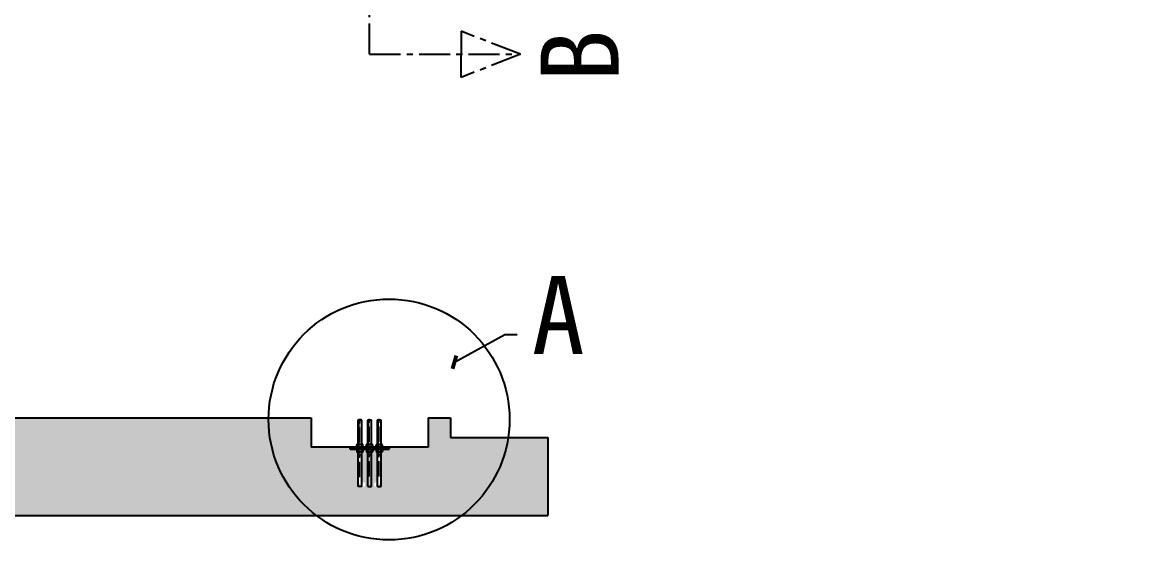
# Model space of a CAD drawing. Extents: x 1129386 to 1341523, y 309636 to 351636.
# Drawn here: x 1164463 to 1175808, y 328921 to 334236 of the extents above; entities that cross this region are included whole.
import ezdxf

# ---------------------------------------------------------------- set-up
doc = ezdxf.new("R2010")
doc.units = 0
doc.header["$LTSCALE"] = 1000
doc.header["$MEASUREMENT"] = 0
for name, pattern in [('ACANSTGB', [0.354331, 0.15748, -0.03937, 0.03937, -0.03937, 0.03937, -0.03937]), ('CENTER', [50.8, 31.75, -6.35, 6.35, -6.35]), ('DASHED', [4.8, 4, -0.8])]:
    doc.linetypes.add(name, pattern=pattern)
for name, color, linetype in [('3', 4, 'DASHED'), ('5', 2, 'Continuous'), ('DOTE', 1, 'Continuous')]:
    doc.layers.add(name, color=color, linetype=linetype)
doc.layers.add('AM_7', color=4, linetype='CENTER', lineweight=15)
doc.styles.get("Standard").update_dxf_attribs({"font": 'gbenor.shx', "bigfont": 'gbcbig.shx'})
doc.dimstyles.get("Standard").update_dxf_attribs({"dimscale": 100, "dimtxt": 3.5, "dimasz": 1, "dimexe": 2.5, "dimexo": 3, "dimgap": 1.5, "dimtad": 1, "dimdec": 0, "dimzin": 0, "dimdsep": 46, "dimtxsty": 'Standard', "dimblk": 'ARCHTICK', "dimcen": 0.09, "dimadec": 0, "dimazin": 0, "dimtfac": 1, "dimtdec": 0, "dimtix": 1, "dimtmove": 2, "dimatfit": 3, "dimldrblk": 'ARCHTICK', "dimfxl": 1, "dimtolj": 1, "dimtzin": 0, "dimarcsym": 0})

# ---------------------------------------------------------------- blocks, each defined once
blk = doc.blocks.new('_ArchTick')
at = {"color": 0, "linetype": 'ByBlock', "const_width": 0.4}
blk.add_lwpolyline([(-0.5, -0.5), (0.5, 0.5)], dxfattribs=at)

msp = doc.modelspace()

# ---------------------------------------------------------------- hatches: boundary and pattern name
h = msp.add_hatch()
h.set_pattern_fill('AR-CONC', color=2, scale=100)
h.set_pattern_definition([(50, (0, 0), (717.4375, -62.86833), [75, -825]), (355, (0, 0), (-138.98994, 751.97526), [60, -660]), (100.45, (60, -5), (578.55976, 689.3719), [64, -701]), (46.18, (0, 200), (1067.1365, -166.14964), [112.5, -1237.5]), (96.64, (89, 186), (934.5749, 974.60285), [96, -1052]), (351.18, (0, 200), (934.4312, 974.2434), [90, -990]), (21, (100, 150), (597.0058, -402.8065), [75, -825]), (326, (100, 150), (243.0015, 725.07604), [60, -660]), (71.45, (150, 116), (840.2339, 322.4469), [64, -701]), (37.5, (0, 0), (11.73922, 332.94923), [0, -652, 0, -670, 0, -663]), (7.5, (0, 0), (263.06954, 394.41171), [0, -382, 0, -637, 0, -252.5]), (-32.5, (-223, 0), (533.822436, -22.55487), [0, -250, 0, -780, 0, -1035]), (-42.5, (-323, 0), (583.18617, 100.10498), [0, -325, 0, -518, 0, -735])])
h.paths.add_polyline_path([(1146317.9, 329173), (1146317.9, 329973), (1147317.9, 329973), (1147317.9, 330173), (1147527.6, 330173), (1147527.6, 329873), (1147928.5, 329873), (1147995.6, 329873), (1148027.9, 329873), (1148059.6, 329873), (1148195.2, 329873), (1148208.1, 329873), (1148208.1, 329852.8), (1148195.2, 329852.8), (1148195.2, 329829.8, 0.1031427), (1148195.6, 329828, 0.2919612), (1148199.7, 329825.3, 0.1071), (1148202.6, 329825.3), (1148208.1, 329825.3), (1148224.2, 329825.3, 0.012), (1148226.7, 329825.3), (1148251.1, 329825.3, 0.1017341), (1148254.1, 329825.3), (1148254.7, 329825.3, 0.3771256), (1148259.2, 329829.3, 0.0320771), (1148259.2, 329829.8), (1148259.2, 329852.8), (1148208.1, 329852.8), (1148208.1, 329873), (1148259.2, 329873), (1148328, 329873), (1148727.2, 329873), (1148727.2, 330173), (1150927.1, 330173), (1150927.1, 329873), (1151328.1, 329873), (1151395.1, 329873), (1151459.1, 329873), (1151594.8, 329873), (1151607.6, 329873), (1151607.6, 329852.8), (1151594.8, 329852.8), (1151594.8, 329829.8, 0.1031427), (1151595.2, 329828, 0.2919612), (1151599.3, 329825.3, 0.1071), (1151602.1, 329825.3), (1151607.7, 329825.3), (1151623.8, 329825.3, 0.012), (1151626.2, 329825.3), (1151650.7, 329825.3, 0.1017341), (1151653.6, 329825.3), (1151654.2, 329825.3, 0.3771256), (1151658.8, 329829.3, 0.0320771), (1151658.8, 329829.8), (1151658.8, 329852.8), (1151607.6, 329852.8), (1151607.6, 329873), (1151658.8, 329873), (1151727.6, 329873), (1152126.8, 329873), (1152126.8, 330173), (1152212.9, 330173), (1152212.9, 329973), (1155952.9, 329973), (1155952.9, 330173), (1156427.1, 330173), (1156427.1, 329873), (1156828.1, 329873), (1156895.1, 329873), (1156959.1, 329873), (1157094.8, 329873), (1157107.6, 329873), (1157107.6, 329852.8), (1157094.8, 329852.8), (1157094.8, 329829.8, 0.1031427), (1157095.2, 329828, 0.2919612), (1157099.3, 329825.3, 0.1071), (1157102.1, 329825.3), (1157107.7, 329825.3), (1157123.8, 329825.3, 0.012), (1157126.2, 329825.3), (1157150.7, 329825.3, 0.1017341), (1157153.6, 329825.3), (1157154.2, 329825.3, 0.3771256), (1157158.8, 329829.3, 0.0320771), (1157158.8, 329829.8), (1157158.8, 329852.8), (1157107.6, 329852.8), (1157107.6, 329873), (1157158.8, 329873), (1157227.6, 329873), (1157626.8, 329873), (1157626.8, 330173), (1161927.1, 330173), (1161927.1, 329873), (1162328.1, 329873), (1162395.1, 329873), (1162459.1, 329873), (1162594.8, 329873), (1162607.6, 329873), (1162607.6, 329852.8), (1162594.8, 329852.8), (1162594.8, 329829.8, 0.1031427), (1162595.2, 329828, 0.2919612), (1162599.3, 329825.3, 0.1071), (1162602.1, 329825.3), (1162607.7, 329825.3), (1162623.8, 329825.3, 0.012), (1162626.2, 329825.3), (1162650.7, 329825.3, 0.1017341), (1162653.6, 329825.3), (1162654.2, 329825.3, 0.3771256), (1162658.8, 329829.3, 0.0320771), (1162658.8, 329829.8), (1162658.8, 329852.8), (1162607.6, 329852.8), (1162607.6, 329873), (1162658.8, 329873), (1162727.6, 329873), (1163126.8, 329873), (1163126.8, 330173), (1167335.9, 330173, 0.9089346), (1169100, 329973), (1169857.9, 329973), (1169857.9, 329173)])
h.paths.add_polyline_path([(1151395.1, 329852.8), (1151395.1, 329829.8, 0.1031427), (1151395.5, 329828, 0.2919612), (1151399.6, 329825.3, 0.1071), (1151402.5, 329825.3), (1151424.1, 329825.3, 0.012), (1151426.6, 329825.3), (1151451, 329825.3, 0.1017341), (1151454, 329825.3), (1151454.6, 329825.3, 0.3771256), (1151459.1, 329829.3, 0.0320771), (1151459.1, 329829.8), (1151459.1, 329852.8)], flags=16)
h.paths.add_polyline_path([(1156895.1, 329852.8), (1156895.1, 329829.8, 0.1031427), (1156895.5, 329828, 0.2919612), (1156899.6, 329825.3, 0.1071), (1156902.5, 329825.3), (1156924.1, 329825.3, 0.012), (1156926.6, 329825.3), (1156951, 329825.3, 0.1017341), (1156954, 329825.3), (1156954.6, 329825.3, 0.3771256), (1156959.1, 329829.3, 0.0320771), (1156959.1, 329829.8), (1156959.1, 329852.8)], flags=16)
h.paths.add_polyline_path([(1147995.6, 329852.8), (1147995.6, 329829.8, 0.1031427), (1147995.9, 329828, 0.2919612), (1148000, 329825.3, 0.1071), (1148002.9, 329825.3), (1148024.6, 329825.3, 0.012), (1148027, 329825.3), (1148051.4, 329825.3, 0.1017341), (1148054.4, 329825.3), (1148055, 329825.3, 0.3771256), (1148059.5, 329829.3, 0.0320771), (1148059.6, 329829.8), (1148059.6, 329852.8)], flags=16)
h.paths.add_polyline_path([(1162395.1, 329852.8), (1162395.1, 329829.8, 0.1031427), (1162395.5, 329828, 0.2919612), (1162399.6, 329825.3, 0.1071), (1162402.5, 329825.3), (1162424.1, 329825.3, 0.012), (1162426.6, 329825.3), (1162451, 329825.3, 0.1017341), (1162454, 329825.3), (1162454.6, 329825.3, 0.3771256), (1162459.1, 329829.3, 0.0320771), (1162459.1, 329829.8), (1162459.1, 329852.8)], flags=16)
h.paths.add_polyline_path([(1174807.6, 343950.3), (1175007.6, 343950.3), (1175007.6, 344950.3), (1175807.6, 344950.3), (1175807.6, 335805.3), (1175007.6, 335805.3), (1175007.6, 336805.3), (1174807.6, 336805.3), (1174807.6, 336977.4), (1175107.6, 336977.4), (1175107.6, 337416), (1175127.8, 337416), (1175127.8, 337445.4), (1175150.7, 337445.4, 0.1031427), (1175152.6, 337445.8, -0.0212112), (1175152.2, 337458.3), (1175127.8, 337458.3), (1175127.8, 337496.5), (1175152.1, 337496.5, -0.0411956), (1175151, 337496, 0.0003681), (1175150.8, 337495.9, 0.0078732), (1175151, 337496, -0.0986445), (1175155.3, 337476.8), (1175155.3, 337474.4, -0.0823416), (1175152.2, 337458.3, -0.0036207), (1175151.7, 337457.3, -0.2321651), (1175155.3, 337452.7), (1175155.3, 337450, -0.0058544), (1175155.3, 337449.9, -0.1911369), (1175152.6, 337445.8, -0.1031427), (1175150.7, 337445.4), (1175127.8, 337445.4), (1175127.8, 337458.3), (1175152.1, 337445.5, 0.0212112), (1175152.6, 337445.8, 0.2919612), (1175155.3, 337449.9, 0.1071), (1175155.3, 337452.7), (1175155.3, 337458.3), (1175183.1, 337458.3), (1175439.9, 337458.3, 0.4142136), (1175512.4, 337530.8), (1175473.6, 337530.3, -0.4142136), (1175439.9, 337496.5), (1175183.1, 337496.5), (1175155.3, 337496.5), (1175155.3, 337496.6), (1175155.3, 337501.2, 0.1017341), (1175155.3, 337504.2), (1175155.3, 337504.8, 0.3771256), (1175151.3, 337509.4, -0.2332247), (1175155.3, 337504.2), (1175155.3, 337501.2, -0.1971176), (1175152.2, 337496.6), (1175127.8, 337496.6), (1175127.8, 337509.4), (1175127.8, 337962.4), (1175127.8, 337962.5), (1175152.3, 337962.5, -0.0001903), (1175152.2, 337962.4), (1175107.6, 337949.6), (1175107.6, 337949.6), (1175107.6, 337962.4), (1175127.8, 337962.4), (1175127.8, 337509.4), (1175127.8, 337496.6), (1175107.6, 337496.6), (1175107.6, 337509.4), (1175107.6, 337949.6), (1175127.8, 337962.4), (1175152.2, 337962.4, -0.0034303), (1175152.1, 337949.7, 0.0212112), (1175152.6, 337950, 0.2919612), (1175155.3, 337954.1, -0.1911369), (1175152.6, 337950, -0.0212112), (1175152, 337961.8, 0.0034303), (1175152.2, 337962.4), (1175233.1, 337962.5), (1175439.9, 337962.5, -0.4142136), (1175473.6, 337928.7), (1175512.4, 337928.7, -0.0018605), (1175512.4, 337928.7), (1175512.4, 337928.7, 0.4120355), (1175439.9, 338000.7), (1175152.1, 338000.7, 0.5849754), (1175151.3, 338013.6, 0.0320771), (1175150.7, 338013.6), (1175127.8, 338032), (1175127.8, 338032), (1175107.6, 338013.6), (1175107.6, 338013.6), (1175107.6, 338481.6), (1174807.6, 338481.6), (1174807.6, 342332.4), (1175107.6, 342332.4), (1175107.6, 342800.4), (1175107.6, 342782), (1175127.8, 342782), (1175127.8, 342813.3), (1175152.1, 342813.3), (1175183.1, 342813.3), (1175439.9, 342813.3, 0.4120355), (1175512.4, 342885.3), (1175512.4, 342885.8, -0.0018605), (1175512.4, 342885.3), (1175473.6, 342885.3, -0.4142136), (1175439.9, 342851.5), (1175233.1, 342851.5), (1175152.2, 342851.6, 0.0034303), (1175152.1, 342864.3, -0.0212112), (1175152.6, 342864, -0.1911369), (1175155.3, 342859.9, 0.2919612), (1175152.6, 342864, 0.0212112), (1175152, 342852.2, -0.0034303), (1175152.2, 342851.6), (1175107.6, 342864.4), (1175107.6, 342864.4), (1175107.6, 343304.9), (1175107.6, 343317.7), (1175127.8, 343317.7), (1175127.8, 343304.9), (1175127.8, 342851.6), (1175107.6, 342851.6), (1175107.6, 342864.4), (1175127.8, 342851.6), (1175152.2, 342851.6, -0.0001903), (1175152.3, 342851.5), (1175127.8, 342851.5), (1175127.8, 342851.6), (1175127.8, 343304.9), (1175127.8, 343317.7), (1175152.2, 343317.7), (1175183.1, 343317.7), (1175183.1, 343317.7), (1175439.9, 343317.7, -0.4142136), (1175473.6, 343284), (1175512.4, 343283.5, 0.4142136), (1175439.9, 343356), (1175183.1, 343356), (1175152.1, 343368.8, -0.0212112), (1175152.6, 343368.5, 0.1031427), (1175150.7, 343368.9), (1175127.8, 343368.9), (1175127.8, 343387), (1175107.6, 343387), (1175107.6, 343836.6), (1174807.6, 343836.6)])
h.paths.add_polyline_path([(1167335.9, 330173), (1167428, 330173), (1167428, 329873), (1167829, 329873), (1167829, 329852.8), (1167896, 329852.8), (1167896, 329829.8, 0.1031427), (1167896.4, 329828, 0.1911369), (1167900.5, 329825.3, 0.1071), (1167903.3, 329825.3), (1167908.9, 329825.3), (1167908.9, 329797.5), (1167908.9, 329540.7, 0.4142136), (1167981.4, 329468.2), (1167980.9, 329507, -0.4142136), (1167947.1, 329540.7), (1167947.1, 329797.5), (1167947.2, 329797.5), (1167947.2, 329825.3), (1167951.9, 329825.3, 0.1017341), (1167954.8, 329825.3), (1167955.4, 329825.3, 0.3771256), (1167960, 329829.3, 0.0320771), (1167960, 329829.8), (1167960, 329852.8), (1168095.7, 329852.8), (1168095.7, 329829.8, 0.1031427), (1168096.1, 329828, 0.2919612), (1168100.2, 329825.3, 0.1071), (1168103, 329825.3), (1168107.6, 329828.9, -0.2321651), (1168103, 329825.3), (1168100.3, 329825.3, -0.0058544), (1168100.2, 329825.3, -0.2919612), (1168096.1, 329828, -0.1031427), (1168095.7, 329829.8), (1168095.7, 329852.8), (1168108.5, 329852.8), (1168108.5, 329825.3), (1168108.6, 329747.5), (1168108.6, 329540.7, -0.4142136), (1168074.8, 329507), (1168074.8, 329468.2, 0.4120355), (1168146.8, 329540.7), (1168146.8, 329797.5), (1168146.8, 329825.3), (1168151.5, 329825.3, 0.1017341), (1168154.5, 329825.3), (1168155.1, 329825.3, 0.3771256), (1168159.7, 329829.3, 0.0320771), (1168159.7, 329829.8), (1168159.7, 329852.8), (1168228.5, 329852.8), (1168228.5, 329873), (1168627.7, 329873), (1168627.7, 330173), (1168857.9, 330173), (1168857.9, 329973), (1169100, 329973, -0.9089346)])

# ---------------------------------------------------------------- linework, layer by layer
for p, q in [((1163126.8, 330173), (1167428, 330173)), ((1167428, 330173), (1167428, 329873)), ((1168627.7, 330173), (1168857.9, 330173)), ((1168627.7, 330173), (1168627.7, 329873)), ((1168857.9, 330173), (1168857.9, 329973)), ((1168857.9, 329973), (1169857.9, 329973)), ((1169857.9, 329973), (1169857.9, 329173)), ((1168627.7, 329873), (1167428, 329873)), ((1146317.9, 329173), (1169857.9, 329173))]:
    msp.add_line(p, q)
at = {"color": 1, "lineweight": 30}
for p, q in [((1167829, 329873), (1167829, 329852.8)), ((1168228.5, 329873), (1168228.5, 329852.8))]:
    msp.add_line(p, q, dxfattribs=at)
for points in [[(1167829, 329873), (1168228.5, 329873)], [(1167829, 329852.8), (1168228.5, 329852.8)]]:
    msp.add_lwpolyline(points, dxfattribs=at)
msp.add_circle((1168227.5, 330157.4), 1236)
at = {"layer": '3', "color": 2, "linetype": 'DASHED'}
for p, q in [((1167908.9, 329747.5), (1167908.9, 330151.8)), ((1167912.5, 330150), (1167912.5, 329797.5)), ((1167943.5, 330150), (1167943.5, 329797.5)), ((1167947.2, 329747.5), (1167947.1, 330151.8)), ((1168008.7, 329937.4), (1168008.7, 330151.8)), ((1168012.3, 330150), (1168012.3, 329797.5)), ((1168043.4, 330150), (1168043.4, 329797.5)), ((1168047, 329747.5), (1168047, 330151.8)), ((1168108.6, 329937.4), (1168108.6, 330151.8)), ((1168112.2, 330150), (1168112.2, 329797.5)), ((1168143.2, 330150), (1168143.2, 329797.5)), ((1168146.8, 329747.5), (1168146.8, 330151.8)), ((1167908.9, 329797.5), (1167947.2, 329797.5)), ((1168008.7, 329797.5), (1168047, 329797.5)), ((1168108.6, 329797.5), (1168146.9, 329797.5))]:
    msp.add_line(p, q, dxfattribs=at)
at = {"layer": '3', "color": 4, "linetype": 'DASHED'}
for p, q in [((1168008.7, 329747.5), (1168008.6, 329937.4)), ((1168108.6, 329747.5), (1168108.5, 329937.4))]:
    msp.add_line(p, q, dxfattribs=at)
at = {"layer": '5', "color": 2, "linetype": 'Continuous'}
for p, q in [((1167908.6, 330149.7), (1167912.5, 330152.6)), ((1167908.6, 330149.7), (1167947.2, 330149.7)), ((1167908.9, 330114.2), (1167908.9, 330150)), ((1167943.5, 330152.6), (1167912.5, 330152.6)), ((1167947.2, 330149.7), (1167943.5, 330152.6)), ((1167947.1, 330114.2), (1167947.1, 330150)), ((1168008.6, 330149.7), (1168012.3, 330152.6)), ((1168047.2, 330149.7), (1168008.6, 330149.7)), ((1168008.7, 330114.2), (1168008.7, 330150)), ((1168012.3, 330152.6), (1168043.4, 330152.6)), ((1168047.2, 330149.7), (1168043.4, 330152.6)), ((1168047, 330114.2), (1168047, 330150)), ((1168108.5, 330149.7), (1168112.2, 330152.6)), ((1168147.1, 330149.7), (1168108.5, 330149.7)), ((1168108.6, 330114.2), (1168108.6, 330150)), ((1168112.2, 330152.6), (1168143.2, 330152.6)), ((1168147.1, 330149.7), (1168143.2, 330152.6)), ((1168146.8, 330114.2), (1168146.8, 330150)), ((1167908.9, 329468.2), (1167908.9, 329937.4)), ((1167947.1, 329468.2), (1167947.1, 329937.4)), ((1168008.7, 329468.2), (1168008.7, 329937.4)), ((1168047, 329468.2), (1168047, 329937.4)), ((1168108.6, 329468.2), (1168108.6, 329937.4)), ((1168146.8, 329468.2), (1168146.8, 329937.4)), ((1167947.1, 329468.2), (1167908.9, 329468.2)), ((1168008.7, 329468.2), (1168047, 329468.2)), ((1168108.6, 329468.2), (1168146.8, 329468.2))]:
    msp.add_line(p, q, dxfattribs=at)
at = {"layer": '5', "linetype": 'Continuous'}
for p, q in [((1167896, 329873), (1167896, 329896)), ((1167960, 329873), (1167896, 329873)), ((1167960, 329852.8), (1167896, 329852.8)), ((1167896, 329852.8), (1167896, 329829.8)), ((1167955.4, 329900.6), (1167900.6, 329900.6)), ((1167955.4, 329873), (1167900.6, 329873)), ((1167955.4, 329852.8), (1167900.6, 329852.8)), ((1167955.4, 329825.3), (1167900.6, 329825.3)), ((1167960, 329873), (1167960, 329896)), ((1167960, 329852.8), (1167960, 329829.8)), ((1167995.8, 329873), (1167995.8, 329896)), ((1168059.8, 329873), (1167995.8, 329873)), ((1168059.8, 329852.8), (1167995.8, 329852.8)), ((1167995.8, 329852.8), (1167995.8, 329829.8)), ((1168055.2, 329900.6), (1168000.4, 329900.6)), ((1168055.2, 329873), (1168000.4, 329873)), ((1168055.2, 329852.8), (1168000.4, 329852.8)), ((1168055.2, 329825.3), (1168000.4, 329825.3)), ((1168059.8, 329873), (1168059.8, 329896)), ((1168059.8, 329852.8), (1168059.8, 329829.8)), ((1168095.7, 329873), (1168095.7, 329896)), ((1168159.7, 329873), (1168095.7, 329873)), ((1168159.7, 329852.8), (1168095.7, 329852.8)), ((1168095.7, 329852.8), (1168095.7, 329829.8)), ((1168155.1, 329900.6), (1168100.3, 329900.6)), ((1168155.1, 329873), (1168100.3, 329873)), ((1168155.1, 329852.8), (1168100.3, 329852.8)), ((1168155.1, 329825.3), (1168100.3, 329825.3)), ((1168159.7, 329873), (1168159.7, 329896)), ((1168159.7, 329852.8), (1168159.7, 329829.8))]:
    msp.add_line(p, q, dxfattribs=at)
for centre, radius, start, end in [((1167900.6, 329896), 4.59, 90, 180), ((1167900.6, 329829.8), 4.59, 180, 270), ((1167901.9, 329894), 6.7, 25.51716, 150.39539), ((1167901.9, 329831.8), 6.7, 209.60461, 334.48284), ((1167926.2, 329850.4), 50.2, 66.00584, 111.03366), ((1167926.2, 329875.5), 50.2, 248.96634, 293.99416), ((1167953.3, 329893.4), 7.37, 25.17091, 158.41632), ((1167953.3, 329832.5), 7.37, 201.58368, 334.82909), ((1167955.4, 329896), 4.59, 0, 90), ((1167955.4, 329829.8), 4.59, 270, 0), ((1168000.4, 329896), 4.59, 90, 180), ((1168000.4, 329829.8), 4.59, 180, 270), ((1168001.7, 329894), 6.7, 25.51716, 150.39539), ((1168001.7, 329831.8), 6.7, 209.60461, 334.48284), ((1168026, 329850.4), 50.2, 66.00584, 111.03366), ((1168026, 329875.5), 50.2, 248.96634, 293.99416), ((1168053.2, 329893.4), 7.37, 25.17091, 158.41632), ((1168053.2, 329832.5), 7.37, 201.58368, 334.82909), ((1168055.2, 329896), 4.59, 0, 90), ((1168055.2, 329829.8), 4.59, 270, 0), ((1168100.3, 329896), 4.59, 90, 180), ((1168100.3, 329829.8), 4.59, 180, 270), ((1168101.6, 329894), 6.7, 25.51716, 150.39539), ((1168101.6, 329831.8), 6.7, 209.60461, 334.48284), ((1168125.9, 329850.4), 50.2, 66.00584, 111.03366), ((1168125.9, 329875.5), 50.2, 248.96634, 293.99416), ((1168153, 329893.4), 7.37, 25.17091, 158.41632), ((1168153, 329832.5), 7.37, 201.58368, 334.82909), ((1168155.1, 329896), 4.59, 0, 90), ((1168155.1, 329829.8), 4.59, 270, 0)]:
    msp.add_arc(centre, radius, start, end, dxfattribs=at)
at = {"layer": 'AM_7', "linetype": 'ACANSTGB'}
for p, q in [((1167928, 329565.1), (1167928, 330178.8)), ((1168027.8, 329573.2), (1168027.8, 330178.8)), ((1168127.7, 329573.2), (1168127.7, 330178.8))]:
    msp.add_line(p, q, dxfattribs=at)
at = {"layer": 'DOTE', "linetype": 'CENTER', "ltscale": 0.01}
for p, q in [((1168027.9, 333905.2), (1168027.9, 346918.5)), ((1169575.4, 333905.2), (1168967.6, 334142.2)), ((1168967.6, 334142.2), (1168967.6, 333905.2)), ((1168027.9, 333905.2), (1169575.4, 333905.2)), ((1169575.4, 333905.2), (1168967.6, 333668.3)), ((1168967.6, 333668.3), (1168967.6, 333905.2))]:
    msp.add_line(p, q, dxfattribs=at)

# ---------------------------------------------------------------- texts
at = {"insert": (1169782.3, 333615), "char_height": 800, "attachment_point": 1, "rotation": 90}
msp.add_mtext('\\fFangSong|b0|i0|c134|p0;B', dxfattribs=at)
at = {"insert": (1169691, 331630.8), "char_height": 800, "attachment_point": 1}
msp.add_mtext('\\fFangSong|b0|i0|c134|p0;A', dxfattribs=at)

# ---------------------------------------------------------------- leaders
at = {"annotation_type": 0, "has_hookline": 1, "hookline_direction": 0, "text_width": 553.1}
msp.add_leader([(1168898.1, 330745.1), (1169413.8, 331030.8), (1169541, 331030.8)], dimstyle='Standard', override={"dimtxt": 12, "dimgap": 1.5, "dimtad": 0, "dimfxl": 0}, dxfattribs=at)

doc.saveas('drawing.dxf')
